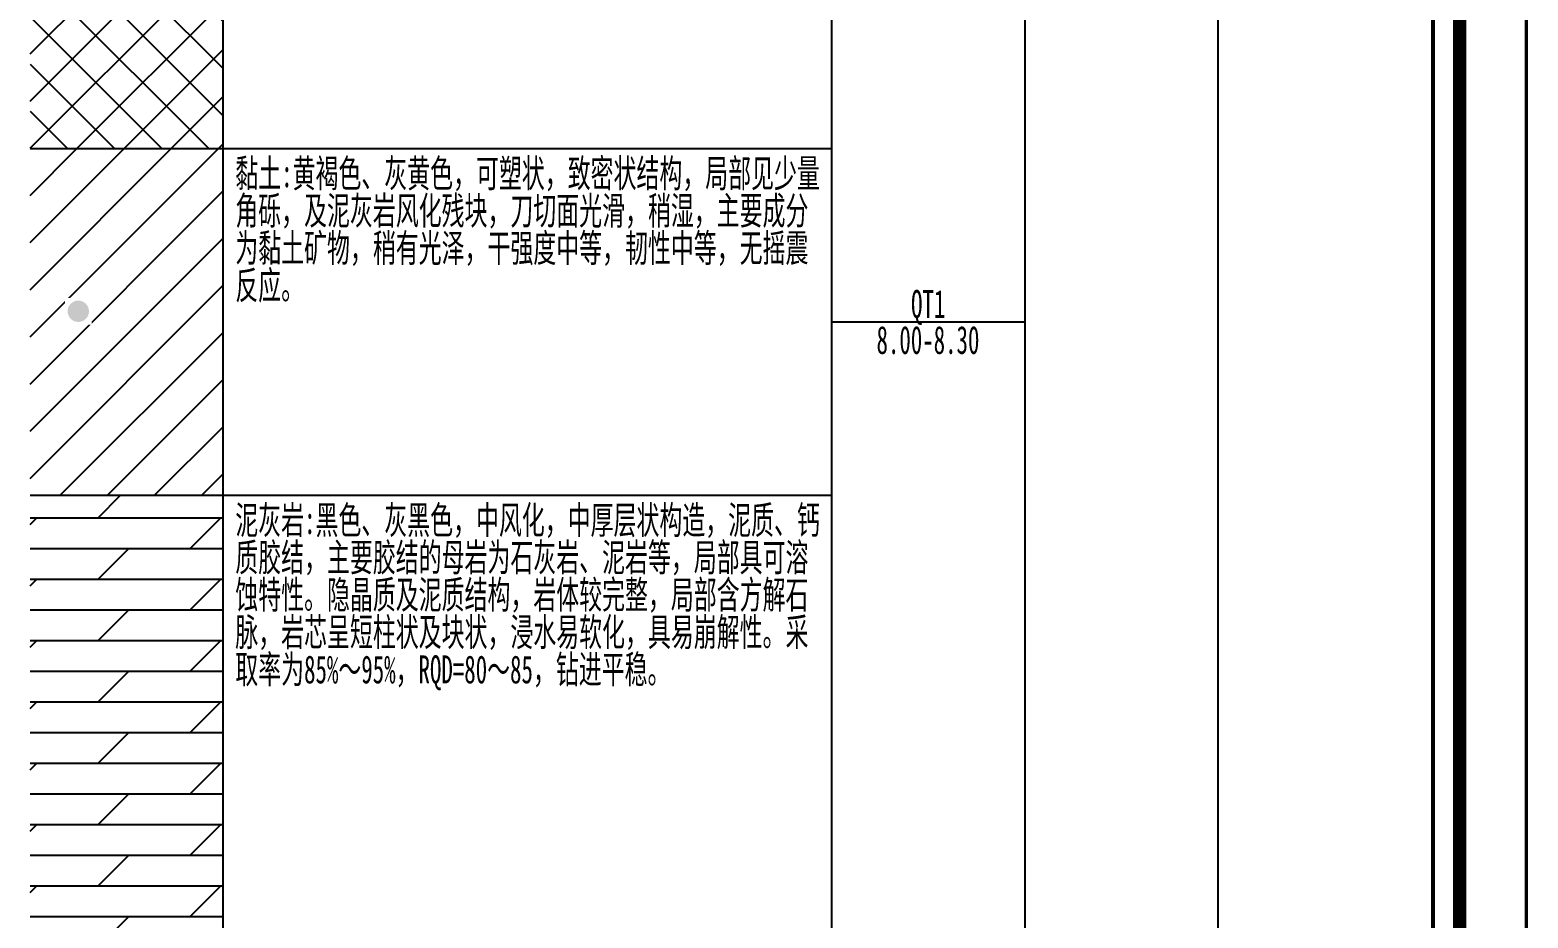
# Model space of a CAD drawing. Header units: millimetres. Extents: x 1264 to 9491, y 619 to 916.
# Drawn here: x 4479.9 to 4592.2, y 692.2 to 758.8 of the extents above; entities that cross this region are included whole.
import ezdxf

# ---------------------------------------------------------------- set-up
doc = ezdxf.new("R2010")
doc.units = ezdxf.units.MM
doc.layers.add('GICAD_QUYANG', color=7, linetype='Continuous')
doc.styles.add('成果图表体', font='simfang_0.ttf', dxfattribs={"width": 0.6, "height": 2.1})

# ---------------------------------------------------------------- blocks, each defined once
blk = doc.blocks.new('gkqy1.dwg', base_point=(0.8, 0))
blk.add_wipeout([(-0.2, -0.2), (1.8, -0.2), (1.8, 1.8), (-0.2, 1.8)])
at = {"layer": 'GICAD_QUYANG'}
h = blk.add_hatch(color=7, dxfattribs=at)
edge = h.paths.add_edge_path()
edge.add_arc((0.8, 0.8), 0.8, 0, 360)
blk = doc.blocks.new('柱状图图框模板-(昇龙标准).dwg14', base_point=(27, 229))
for points, const_width in [([(0, 0), (210, 0), (210, 297), (0, 297)], 0.25), ([(25, 5), (205, 5), (205, 292), (25, 292)], 1), ([(27, 265), (203, 265), (203, 17), (27, 17)], 0.3)]:
    blk.add_lwpolyline(points, close=True, dxfattribs=dict(const_width=const_width))

msp = doc.modelspace()

# ---------------------------------------------------------------- hatches: boundary and pattern name
at = {"linetype": 'Continuous'}
h = msp.add_hatch(dxfattribs=at)
h.set_pattern_fill('GKSTT', scale=0.5, style=0, pattern_type=2)
h.set_pattern_definition([(45, (0, 0), (-1.767767, 1.767767), []), (135, (0, 0), (-1.767767, -1.767767), [])])
h.paths.add_polyline_path([(4479.9, 749.89), (4494.38, 749.89), (4494.38, 819.89), (4479.9, 819.89)])
h = msp.add_hatch(dxfattribs=at)
h.set_pattern_fill('GKNXT', scale=0.5, style=0, pattern_type=2)
h.set_pattern_definition([(45, (0, 0), (-1.767767, 1.767767), [])])
h.paths.add_polyline_path([(4479.9, 723.89), (4494.38, 723.89), (4494.38, 749.89), (4479.9, 749.89)])
h = msp.add_hatch(dxfattribs=at)
h.set_pattern_fill('GKNHY1', scale=0.5, style=0, pattern_type=2)
h.set_pattern_definition([(0, (0, 0), (0, 2.3), []), (45, (0, 0), (4e-16, 4.5999997), [3.252691, -6.5053825])])
h.paths.add_polyline_path([(4479.9, 652.29), (4494.38, 652.29), (4494.38, 723.89), (4479.9, 723.89)])

# ---------------------------------------------------------------- linework, layer by layer
at = {"color": 0}
for points in [[(4494.38, 635.89), (4494.38, 819.89)], [(4494.38, 635.89), (4494.38, 819.89)], [(4494.38, 749.89), (4494.38, 819.89)], [(4540.01, 635.89), (4540.01, 819.89)], [(4540.01, 749.89), (4540.01, 819.89)], [(4540.01, 635.89), (4540.01, 819.89)], [(4554.5, 635.89), (4554.5, 819.89)], [(4554.5, 635.89), (4554.5, 819.89)], [(4568.98, 635.89), (4568.98, 819.89)], [(4568.98, 635.89), (4568.98, 819.89)], [(4585.08, 635.89), (4585.08, 819.89)], [(4494.38, 749.89), (4540.01, 749.89)], [(4494.38, 749.89), (4540.01, 749.89)], [(4494.38, 723.89), (4494.38, 749.89)], [(4540.01, 723.89), (4540.01, 749.89)], [(4540.01, 736.89), (4554.5, 736.89)], [(4494.38, 723.89), (4540.01, 723.89)], [(4494.38, 723.89), (4540.01, 723.89)], [(4494.38, 652.29), (4494.38, 723.89)], [(4540.01, 652.29), (4540.01, 723.89)]]:
    msp.add_lwpolyline(points, dxfattribs=at)
at = {"color": 7, "flags": 128}
for points in [[(4479.9, 749.89), (4494.38, 749.89)], [(4479.9, 723.89), (4494.38, 723.89)]]:
    msp.add_lwpolyline(points, dxfattribs=at)

# ---------------------------------------------------------------- texts
at = {"color": 0, "style": '成果图表体', "width": 0.6}
for s, p in [('QT1', (4545.95, 737.19)), ('8.00-8.30', (4543.36, 734.49))]:
    msp.add_text(s, height=2.1, dxfattribs=at).set_placement(p)
at = {"color": 0, "char_height": 2.1, "width": 43.8045, "attachment_point": 1, "line_spacing_factor": 0.8, "style": '成果图表体'}
for s, insert in [('\\A1;黏土:黄褐色、灰黄色，可塑状，致密状结构，局部见少量角砾，及泥灰岩风化残块，刀切面光滑，稍湿，主要成分为黏土矿物，稍有光泽，干强度中等，韧性中等，无摇震反应。', (4495.29, 749.09)), ('\\A1;泥灰岩:黑色、灰黑色，中风化，中厚层状构造，泥质、钙质胶结，主要胶结的母岩为石灰岩、泥岩等，局部具可溶蚀特性。隐晶质及泥质结构，岩体较完整，局部含方解石脉，岩芯呈短柱状及块状，浸水易软化，具易崩解性。采取率为85%～95%，RQD=80～85，钻进平稳。', (4495.29, 723.09))]:
    msp.add_mtext(s, dxfattribs=dict(at, insert=insert))

# ---------------------------------------------------------------- next in the draw order: block references
msp.add_blockref('gkqy1.dwg', (4483.52, 736.89))

# ---------------------------------------------------------------- next in the draw order: block references
msp.add_blockref('柱状图图框模板-(昇龙标准).dwg14', (4409.08, 847.89))

doc.saveas('drawing.dxf')
